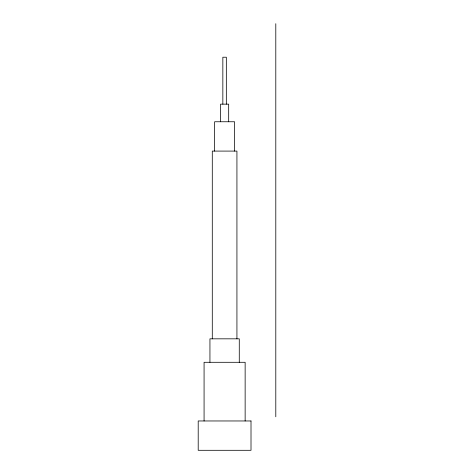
<?xml version="1.0" encoding="UTF-8"?>
<svg xmlns="http://www.w3.org/2000/svg" width="474" height="474" viewBox="0 0 474 474"><rect width="100%" height="100%" fill="white"/><g stroke="black" fill="none" stroke-linecap="round" stroke-linejoin="round"><path stroke-width="0.71" d="M275.797 23.7L275.797 416.782M245.141 420.965L245.141 362.296L204.075 362.296L204.075 420.965M239.275 362.296L239.275 338.827L209.941 338.827L209.941 362.296M236.929 338.827L236.929 151.088L212.287 151.088L212.287 338.827M234.583 151.088L234.583 121.753L214.633 121.753L214.633 151.088M228.681 121.753L228.681 104.15L220.517 104.15L220.517 121.753M226.335 104.15L226.335 57.218L222.845 57.218L222.845 104.15M251.007 420.965L198.203 420.965L198.203 450.3L251.007 450.3L251.007 420.965"/></g></svg>
